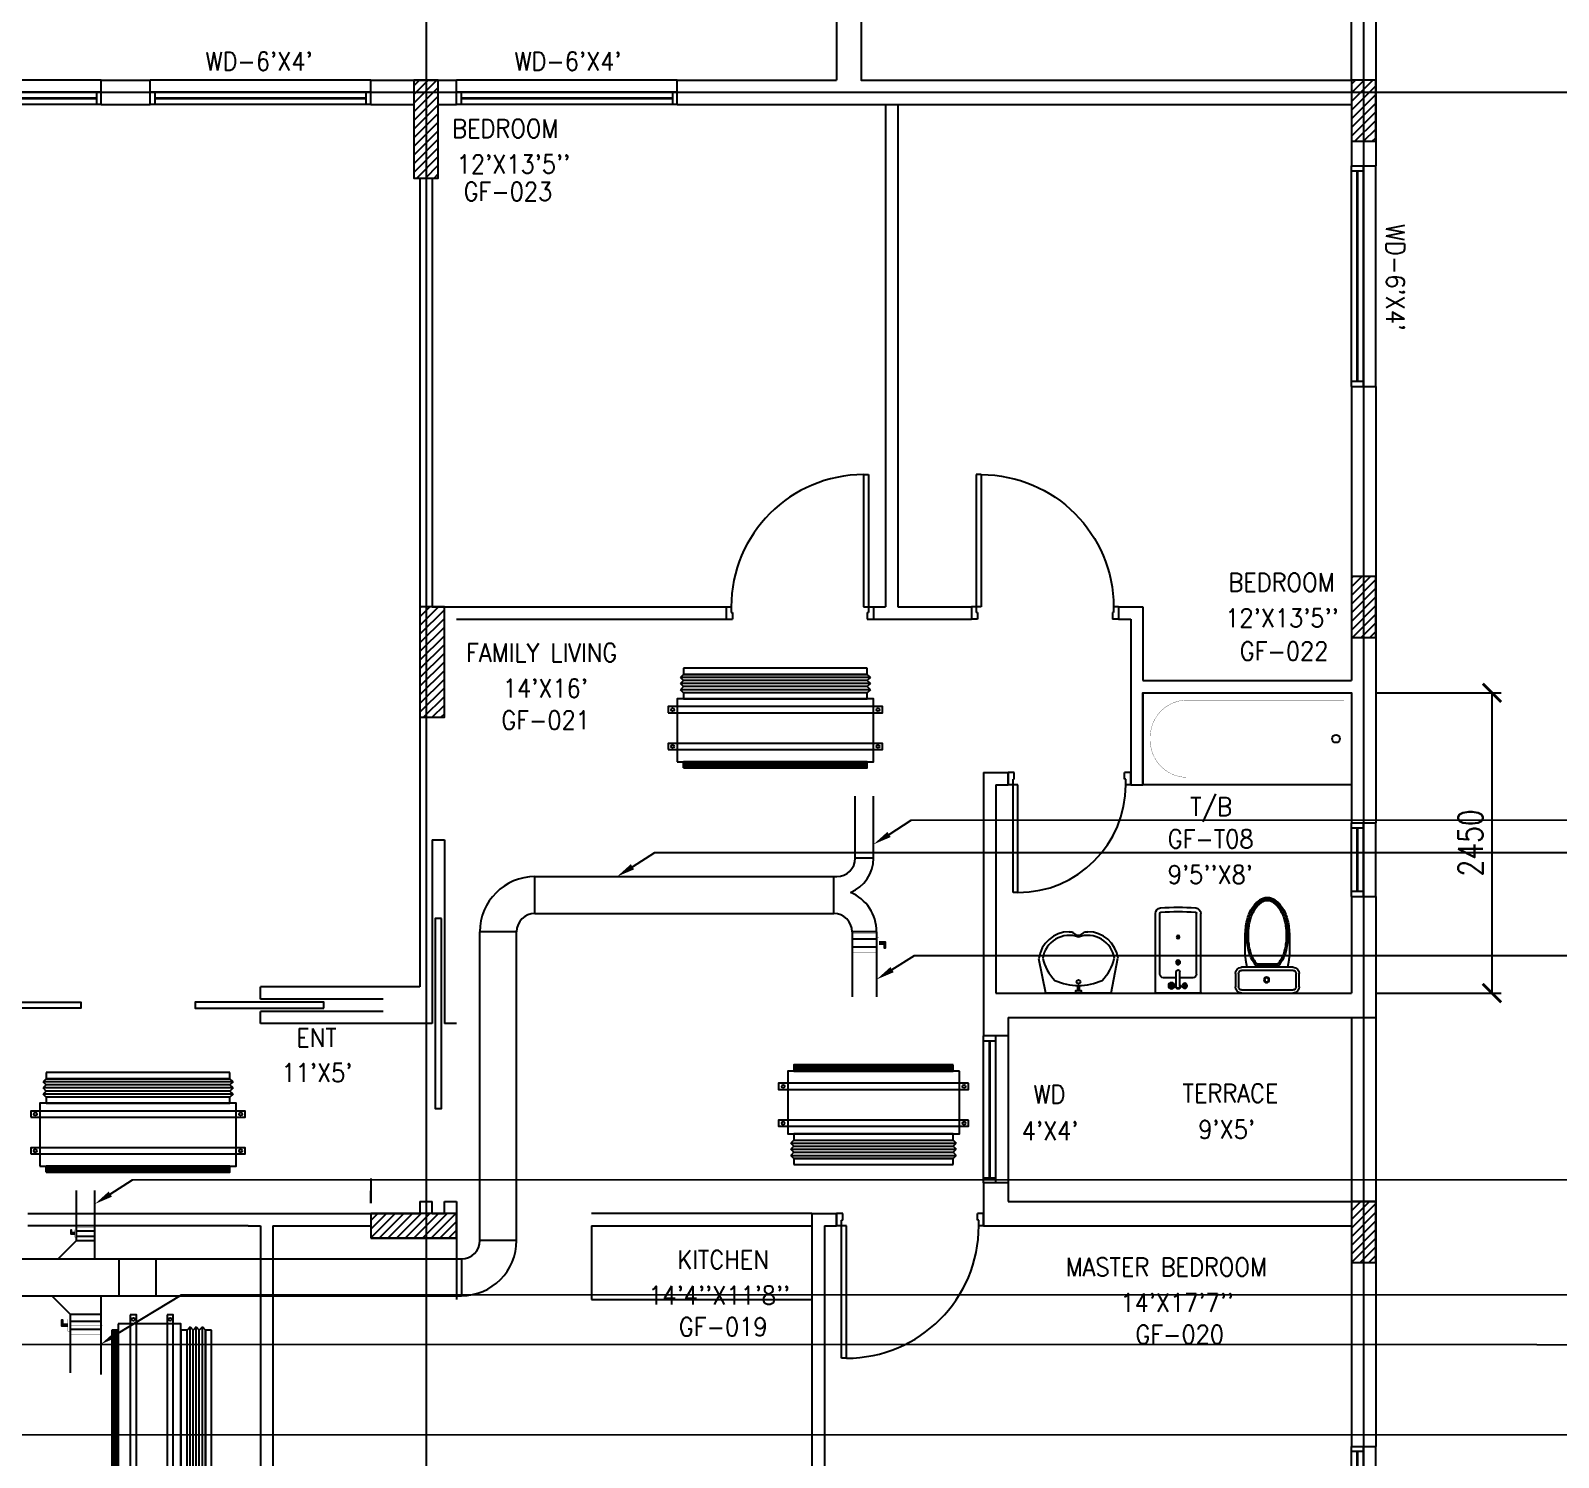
# Model space of a CAD drawing. Header units: millimetres. Extents: x 0 to 79758, y -5689 to 75453.
# Drawn here: x 40245 to 52712, y 34385 to 46029 of the extents above; entities that cross this region are included whole.
import ezdxf

# ---------------------------------------------------------------- set-up
doc = ezdxf.new("R2010")
doc.units = ezdxf.units.MM
doc.linetypes.add('CENTER', pattern=[50.8, 31.75, -6.35, 6.35, -6.35])
doc.linetypes.add('DASHED2', pattern=[9.525, 6.35, -3.175])
for name, color, linetype in [('A-ANNO-TEXT', 8, 'Continuous'), ('A-DOOR', 4, 'Continuous'), ('A-FLOR-OVHD', 4, 'DASHED2'), ('A-FLOR-PFIX', 8, 'Continuous'), ('A-FLOR-SPCL', 8, 'Continuous'), ('A-GLAZ', 5, 'Continuous'), ('A-GRID', 253, 'CENTER'), ('A-WALL-FULL', 8, 'Continuous'), ('AC- VD', 5, 'Continuous'), ('AC-FAD', 6, 'Continuous'), ('AC-FAD TEXT', 6, 'Continuous'), ('AC-HLTEXT', 100, 'Continuous'), ('FCU-AC', 160, 'Continuous'), ('L1-E014-C22-VAC (08-08-2010)$0$ETA-AC-DAMPER', 4, 'Continuous'), ('S-COL- HACT.', 9, 'Continuous'), ('S-COL.', 8, 'Continuous')]:
    doc.layers.add(name, color=color, linetype=linetype)
doc.styles.add('ROMANS', font='romans.shx', dxfattribs={"width": 0.8})
doc.dimstyles.new('100 of DIM2', dxfattribs={"dimscale": 0, "dimtxt": 200, "dimasz": 150, "dimexe": 75, "dimexo": 200, "dimgap": 75, "dimtad": 1, "dimdec": 0, "dimrnd": 5, "dimzin": 0, "dimdsep": 46, "dimtxsty": 'ROMANS', "dimblk": 'ARCHTICK', "dimcen": 100, "dimclrd": 94, "dimclre": 94, "dimclrt": 2, "dimadec": 0, "dimazin": 0, "dimtfac": 1, "dimtdec": 0, "dimtofl": 0, "dimtmove": 2, "dimatfit": 3, "dimldrblk": 'OPEN90', "dimfxl": 75, "dimtolj": 1, "dimtzin": 0, "dimarcsym": 0})
pattern_1 = [(45, (1147577.044, 409937.22), (-35.355339, 35.355339), [])]

# ---------------------------------------------------------------- blocks, each defined once
blk = doc.blocks.new('D-120-R1')
for p, q in [((-80, 1180), (-40, 1180)), ((-80, 1180), (-80, 100)), ((-40, 1180), (-40, 55)), ((-1200, 100), (-1160, 100)), ((-1200, 100), (-1200, 0)), ((-1160, 100), (-1160, 55)), ((-1160, 55), (-1150, 55)), ((-1150, 55), (-1150, 0)), ((-80, 100), (0, 100)), ((-50, 55), (-40, 55)), ((-50, 55), (-50, 0)), ((-50, 0), (0, 0)), ((0, 100), (0, 0)), ((-1200, 0), (-1150, 0))]:
    blk.add_line(p, q)
at = {"linetype": 'Continuous'}
blk.add_arc((-80, 100), 1080, 90, 180, dxfattribs=at)
blk = doc.blocks.new('W-180')
for p, q in [((1800, 100), (0, 100)), ((1800, 0), (0, 0)), ((40, 0), (40, 100)), ((1760, 100), (1760, 0))]:
    blk.add_line(p, q)
at = {"linetype": 'Continuous'}
for p, q in [((1760, 53), (40, 53)), ((1760, 47), (40, 47))]:
    blk.add_line(p, q, dxfattribs=at)
blk = doc.blocks.new('WC-1')
for p, q in [((-210, 0), (210, 0)), ((-260, -160), (-260, -50)), ((-235, -160), (-235, -50)), ((-210, -25), (210, -25)), ((235, -50), (235, -160)), ((260, -50), (260, -160)), ((210, -185), (-210, -185)), ((210, -210), (-210, -210)), ((91, -223), (-91, -223)), ((86, -235), (-86, -235))]:
    blk.add_line(p, q)
for radius in [22.1, 17.1]:
    blk.add_circle((-6, -107), radius)
for centre, radius, start, end in [((-210, -50), 50, 90, 180), ((-210, -50), 25, 90, 180), ((210, -50), 50, 360, 90), ((210, -50), 25, 360, 90), ((-210, -160), 50, 180, 270), ((-210, -160), 25, 180, 270), ((722, -383), 904, 168.9529, 184.0632), ((69, -365), 214, 138.4152, 149.8586), ((69, -365), 201, 139.9943, 149.8586), ((-69, -365), 201, 30.1414, 40.0057), ((-69, -365), 214, 30.1414, 41.5848), ((210, -160), 25, 270, 360), ((210, -160), 50, 270, 360), ((352, -470), 520, 166.4766, 180), ((352, -470), 507, 166.4766, 180), ((178, -428), 341, 149.8586, 166.4766), ((178, -428), 328, 149.8586, 166.4766), ((-178, -428), 328, 13.5234, 30.1414), ((-178, -428), 341, 13.5234, 30.1414), ((-352, -470), 507, 360, 13.5234), ((-352, -470), 520, 360, 13.5234), ((352, -470), 532, 177.5541, 180), ((352, -470), 532, 180, 193.5234), ((352, -470), 520, 180, 193.5234), ((352, -470), 507, 180, 193.5234), ((-352, -470), 507, 346.4766, 360), ((-352, -470), 520, 346.4766, 360), ((-352, -470), 532, 346.4766, 360), ((-352, -470), 532, 360, 2.4459), ((178, -512), 353, 193.5234, 210.1414), ((178, -512), 341, 193.5234, 210.1414), ((178, -512), 328, 193.5234, 210.1414), ((-178, -512), 328, 329.8586, 346.4766), ((-178, -512), 341, 329.8586, 346.4766), ((-178, -512), 353, 329.8586, 346.4766), ((69, -575), 226, 210.1414, 234.4972), ((69, -575), 214, 210.1414, 234.4972), ((69, -575), 201, 210.1414, 234.4972), ((0, -672), 83.4, 234.4972, 270), ((0, -672), 83.4, 270, 305.5028), ((-69, -575), 201, 305.5028, 329.8586), ((-69, -575), 214, 305.5028, 329.8586), ((-69, -575), 226, 305.5028, 329.8586), ((0, -672), 108, 234.4972, 270), ((0, -672), 95.9, 234.4972, 270), ((0, -672), 95.9, 270, 305.5028), ((0, -672), 108, 270, 305.5028)]:
    blk.add_arc(centre, radius, start, end)
at = {"linetype": 'Continuous', "ltscale": 50}
blk.add_arc((-722, -383), 904, 355.9368, 11.0471, dxfattribs=at)
blk = doc.blocks.new('W-120')
for p, q in [((1200, 100), (0, 100)), ((1200, 0), (0, 0)), ((40, 0), (40, 100)), ((1160, 100), (1160, 0))]:
    blk.add_line(p, q)
at = {"linetype": 'Continuous'}
for p, q in [((1160, 53), (40, 53)), ((1160, 47), (40, 47))]:
    blk.add_line(p, q, dxfattribs=at)
blk = doc.blocks.new('BIDET-1')
for p, q in [((175, 0), (-175, 0)), ((-185, -10), (-185, -649)), ((-39, -59), (-69, -59)), ((-54, -44), (-54, -74)), ((-15, -54), (-15, -174)), ((15, -54), (15, -174)), ((39, -59), (69, -59)), ((54, -44), (54, -74)), ((185, -10), (185, -649)), ((-150, -155), (-150, -649)), ((-15, -125), (-120, -125)), ((-9, -259), (9, -241)), ((-9, -241), (9, -259)), ((0, -238), (0, -262)), ((120, -125), (15, -125)), ((150, -155), (150, -649)), ((12, -250), (-12, -250))]:
    blk.add_line(p, q)
for centre, radius in [((-54, -59), 25), ((-54, -59), 20), ((-54, -59), 15.2), ((-54, -59), 10.2), ((54, -59), 20), ((54, -59), 15.2), ((54, -59), 10.2), ((0, -250), 17.5), ((0, -250), 12.5), ((0, -457), 12.5), ((0, -457), 10)]:
    blk.add_circle(centre, radius)
for centre, radius, start, end in [((-175, -10), 10, 90, 180), ((175, -10), 10, 0, 90), ((0, -54), 20, 318.5904, 221.4096), ((0, -54), 15, 0, 180), ((-120, -155), 30, 90, 180), ((0, -174), 15, 180, 0), ((120, -155), 30, 0, 90), ((-140, -649), 45, 180, 265.2062), ((-140, -649), 10, 180, 265.2062), ((0, 1020), 1720, 265.2062, 274.7938), ((0, 1020), 1685, 265.2062, 274.7938), ((140, -649), 10, 274.7938, 0), ((140, -649), 45, 274.7938, 0)]:
    blk.add_arc(centre, radius, start, end)
blk = doc.blocks.new('W-60')
for p, q in [((600, 100), (0, 100)), ((600, 0), (0, 0)), ((40, 0), (40, 100)), ((560, 100), (560, 0))]:
    blk.add_line(p, q)
at = {"linetype": 'Continuous'}
for p, q in [((560, 53), (40, 53)), ((560, 47), (40, 47))]:
    blk.add_line(p, q, dxfattribs=at)
blk = doc.blocks.new('LAV-4')
for p, q in [((-266, 0), (-322, -283)), ((-266, 0), (268, 0)), ((268, 0), (324, -280)), ((-48, -500), (-75, -500)), ((75, -500), (50, -500))]:
    blk.add_line(p, q)
for points in [[(-25, 0), (-25, -18), (25, -18), (25, 0)], [(-9, -20), (-9, -57), (8, -57), (8, -20)]]:
    blk.add_lwpolyline(points, close=True)
blk.add_circle((0, -91), 15.4)
for centre, radius, start, end in [((74, -366), 375, 135.3333, 167.1432), ((0, -539), 477, 66.1261, 113.874), ((-74, -366), 375, 12.5199, 44.6667), ((-75, -250), 250, 187.6784, 270), ((-75, -250), 220, 188.5814, 289.9523), ((75, -250), 220, 250.0878, 350.8515), ((75, -250), 250, 270, 353.0121), ((1, -527), 55.9, 28.7827, 151.2173), ((50, -499), 0, 238.1883, 0)]:
    blk.add_arc(centre, radius, start, end)
blk = doc.blocks.new('D-100-R1')
for p, q in [((-80, 980), (-80, 100)), ((-80, 980), (-40, 980)), ((-40, 980), (-40, 55)), ((-1000, 100), (-1000, 0)), ((-1000, 100), (-960, 100)), ((-960, 100), (-960, 55)), ((-960, 55), (-950, 55)), ((-950, 55), (-950, 0)), ((-80, 100), (0, 100)), ((-50, 55), (-50, 0)), ((-50, 55), (-40, 55)), ((-50, 0), (0, 0)), ((0, 100), (0, 0)), ((-1000, 0), (-950, 0))]:
    blk.add_line(p, q)
at = {"linetype": 'Continuous'}
blk.add_arc((-80, 100), 880, 90, 180, dxfattribs=at)
blk = doc.blocks.new('BT-2')
blk.add_lwpolyline([(0, 750), (1700, 750), (1700, 0), (0, 0)], close=True)
at = {"const_width": 2}
blk.add_lwpolyline([(60, 690), (1340, 690, -0.414214), (1640, 390), (1640, 360, -0.414214), (1340, 60), (60, 60)], format="xyb", close=True, dxfattribs=at)
blk.add_circle((125, 375), 31.9)
blk = doc.blocks.new('_ArchTick')
at = {"color": 0, "linetype": 'ByBlock', "const_width": 0.15}
blk.add_lwpolyline([(-0.5, -0.5), (0.5, 0.5)], dxfattribs=at)
blk = doc.blocks.new('*D198')
at = {"layer": 'AC-HLTEXT', "color": 94, "lineweight": -2, "transparency": 16777216}
for p, q in [((51222, 40625), (52244, 40625)), ((52169, 40625), (52169, 38175)), ((51222, 38175), (52244, 38175))]:
    blk.add_line(p, q, dxfattribs=at)
at = {"layer": 'Defpoints', "color": 0, "transparency": 16777216}
for p in [(51022, 40625), (51022, 38175), (52169, 38175)]:
    blk.add_point(p, dxfattribs=at)
at = {"layer": 'AC-HLTEXT', "color": 94, "lineweight": -2, "transparency": 16777216, "xscale": 150, "yscale": 150, "zscale": 150}
for p, rotation in [((52169, 40625), 90), ((52169, 38175), 270)]:
    blk.add_blockref('_ArchTick', p, dxfattribs=dict(at, rotation=rotation))
at = {"layer": 'AC-HLTEXT', "color": 2, "transparency": 16777216, "insert": (51994, 39400), "char_height": 200, "attachment_point": 5, "rotation": 90, "style": 'ROMANS'}
blk.add_mtext('\\A1;2450', dxfattribs=at)
blk = doc.blocks.new('fcu 2.5 tr')
h = blk.add_hatch()
h.set_pattern_fill('NET', color=3)
h.paths.add_polyline_path([(83172, -1587743), (81672, -1587743), (81672, -1587793), (83172, -1587793)])
at = {"layer": 'FCU-AC', "color": 1}
for p, q in [((83172, -1586980), (81672, -1586980)), ((81672, -1586980), (81672, -1587030)), ((83172, -1587030), (83172, -1586980)), ((81672, -1587030), (83172, -1587030)), ((83172, -1587180), (81672, -1587180)), ((81672, -1587180), (81672, -1587230)), ((81672, -1587230), (83172, -1587230)), ((83172, -1587230), (83172, -1587180))]:
    blk.add_line(p, q, dxfattribs=at)
at = {"layer": 'FCU-AC'}
for p, q in [((81672, -1587030), (81647, -1587055)), ((83197, -1587055), (81647, -1587055)), ((81672, -1587080), (81647, -1587055)), ((81672, -1587080), (81647, -1587105)), ((83197, -1587105), (81647, -1587105)), ((81672, -1587130), (81647, -1587105)), ((83172, -1587030), (81672, -1587030)), ((83172, -1587080), (81672, -1587080)), ((83172, -1587080), (81672, -1587080)), ((83197, -1587055), (83172, -1587030)), ((83197, -1587055), (83172, -1587080)), ((83197, -1587105), (83172, -1587080)), ((83197, -1587105), (83172, -1587130)), ((81672, -1587130), (81647, -1587155)), ((83197, -1587155), (81647, -1587155)), ((81672, -1587180), (81647, -1587155)), ((83172, -1587130), (81672, -1587130)), ((83172, -1587130), (81672, -1587130)), ((83197, -1587155), (83172, -1587130)), ((83197, -1587155), (83172, -1587180))]:
    blk.add_line(p, q, dxfattribs=at)
blk.add_lwpolyline([(81622, -1587743), (83222, -1587743), (83222, -1587230), (81622, -1587230)], close=True, dxfattribs=at)
at = {"layer": 'FCU-AC', "color": 6}
for points in [[(81547, -1587343), (83297, -1587343), (83297, -1587293), (81547, -1587293)], [(81547, -1587643), (83297, -1587643), (83297, -1587593), (81547, -1587593)]]:
    blk.add_lwpolyline(points, close=True, dxfattribs=at)
at = {"layer": 'FCU-AC', "color": 3}
blk.add_lwpolyline([(81672, -1587793), (83172, -1587793), (83172, -1587743), (81672, -1587743)], close=True, dxfattribs=at)
at = {"layer": 'FCU-AC', "color": 6}
for centre in [(81584, -1587318), (83259, -1587318), (81584, -1587618), (83259, -1587618)]:
    blk.add_circle(centre, 12.5, dxfattribs=at)
blk = doc.blocks.new('fcu 3.5 tr')
at = {"layer": 'FCU-AC'}
h = blk.add_hatch(dxfattribs=at)
h.set_pattern_fill('NET', color=3)
h.paths.add_polyline_path([(100970, -1580238), (99070, -1580238), (99070, -1580288), (100970, -1580288)])
at = {"layer": 'FCU-AC', "color": 1}
for p, q in [((100970, -1579475), (99070, -1579475)), ((99070, -1579475), (99070, -1579525)), ((100970, -1579525), (100970, -1579475)), ((99070, -1579525), (100970, -1579525)), ((100970, -1579675), (99070, -1579675)), ((99070, -1579675), (99070, -1579725)), ((99070, -1579725), (100970, -1579725)), ((100970, -1579725), (100970, -1579675))]:
    blk.add_line(p, q, dxfattribs=at)
at = {"layer": 'FCU-AC'}
for p, q in [((99045, -1579550), (99070, -1579525)), ((100995, -1579550), (99045, -1579550)), ((99045, -1579550), (99070, -1579575)), ((99045, -1579600), (99070, -1579575)), ((100995, -1579600), (99045, -1579600)), ((99045, -1579600), (99070, -1579625)), ((99045, -1579650), (99070, -1579625)), ((100970, -1579525), (99070, -1579525)), ((100970, -1579575), (99070, -1579575)), ((100970, -1579575), (99070, -1579575)), ((100970, -1579625), (99070, -1579625)), ((100970, -1579625), (99070, -1579625)), ((100995, -1579550), (100970, -1579525)), ((100995, -1579550), (100970, -1579575)), ((100995, -1579600), (100970, -1579575)), ((100995, -1579600), (100970, -1579625)), ((100995, -1579650), (100970, -1579625)), ((100995, -1579650), (99045, -1579650)), ((99045, -1579650), (99070, -1579675)), ((100995, -1579650), (100970, -1579675))]:
    blk.add_line(p, q, dxfattribs=at)
blk.add_lwpolyline([(99020, -1580238), (101020, -1580238), (101020, -1579725), (99020, -1579725)], close=True, dxfattribs=at)
at = {"layer": 'FCU-AC', "color": 6}
for points in [[(98945, -1579838), (101095, -1579838), (101095, -1579788), (98945, -1579788)], [(98945, -1580138), (101095, -1580138), (101095, -1580088), (98945, -1580088)]]:
    blk.add_lwpolyline(points, close=True, dxfattribs=at)
at = {"layer": 'FCU-AC', "color": 3}
blk.add_lwpolyline([(99070, -1580288), (100970, -1580288), (100970, -1580238), (99070, -1580238)], close=True, dxfattribs=at)
at = {"layer": 'FCU-AC', "color": 6}
for centre in [(98982, -1579813), (101057, -1579813), (98982, -1580113), (101057, -1580113)]:
    blk.add_circle(centre, 12.5, dxfattribs=at)
blk = doc.blocks.new('fcu 2 tr')
h = blk.add_hatch()
h.set_pattern_fill('NET', color=3)
h.paths.add_polyline_path([(80954, -1588493), (79654, -1588493), (79654, -1588543), (80954, -1588543)])
at = {"layer": 'FCU-AC', "color": 1}
for p, q in [((80954, -1587730), (79654, -1587730)), ((79654, -1587730), (79654, -1587780)), ((80954, -1587780), (80954, -1587730)), ((79654, -1587780), (80954, -1587780)), ((80954, -1587930), (79654, -1587930)), ((79654, -1587930), (79654, -1587980)), ((79654, -1587980), (80954, -1587980)), ((80954, -1587980), (80954, -1587930))]:
    blk.add_line(p, q, dxfattribs=at)
at = {"layer": 'FCU-AC'}
for p, q in [((79654, -1587780), (79629, -1587805)), ((80979, -1587805), (79629, -1587805)), ((79654, -1587830), (79629, -1587805)), ((79654, -1587830), (79629, -1587855)), ((80979, -1587855), (79629, -1587855)), ((79654, -1587880), (79629, -1587855)), ((80954, -1587780), (79654, -1587780)), ((80954, -1587830), (79654, -1587830)), ((80954, -1587830), (79654, -1587830)), ((80954, -1587780), (80979, -1587805)), ((80954, -1587830), (80979, -1587805)), ((80954, -1587830), (80979, -1587855)), ((80954, -1587880), (80979, -1587855)), ((79654, -1587880), (79629, -1587905)), ((80979, -1587905), (79629, -1587905)), ((79654, -1587930), (79629, -1587905)), ((80954, -1587880), (79654, -1587880)), ((80954, -1587880), (79654, -1587880)), ((80954, -1587880), (80979, -1587905)), ((80954, -1587930), (80979, -1587905))]:
    blk.add_line(p, q, dxfattribs=at)
blk.add_lwpolyline([(79604, -1588493), (81004, -1588493), (81004, -1587980), (79604, -1587980)], close=True, dxfattribs=at)
at = {"layer": 'FCU-AC', "color": 6}
for points in [[(79529, -1588093), (81079, -1588093), (81079, -1588043), (79529, -1588043)], [(79529, -1588393), (81079, -1588393), (81079, -1588343), (79529, -1588343)]]:
    blk.add_lwpolyline(points, close=True, dxfattribs=at)
at = {"layer": 'FCU-AC', "color": 3}
blk.add_lwpolyline([(79654, -1588543), (80954, -1588543), (80954, -1588493), (79654, -1588493)], close=True, dxfattribs=at)
at = {"layer": 'FCU-AC', "color": 6}
for centre in [(79566, -1588068), (81041, -1588068), (79566, -1588368), (81041, -1588368)]:
    blk.add_circle(centre, 12.5, dxfattribs=at)
blk = doc.blocks.new('*U36')
at = {"layer": 'L1-E014-C22-VAC (08-08-2010)$0$ETA-AC-DAMPER', "color": 5}
for p, q in [((-33, 0), (-33, 250)), ((33, 0), (33, 250))]:
    blk.add_line(p, q, dxfattribs=at)
for points, const_width in [([(-91, 250), (91, 250)], 1.82), ([(0, 0), (0, 264)], 1.5), ([(-91, 0), (91, 0)], 1.82), ([(-48, 0), (-48, -20), (48, -20), (48, 0)], 1.5)]:
    blk.add_lwpolyline(points, dxfattribs=dict(at, const_width=const_width))
at = {"layer": 'L1-E014-C22-VAC (08-08-2010)$0$ETA-AC-DAMPER', "color": 5, "const_width": 1.82}
blk.add_lwpolyline([(75, 250), (75, 0), (-75, 0), (-75, 250)], close=True, dxfattribs=at)
at = {"layer": 'L1-E014-C22-VAC (08-08-2010)$0$ETA-AC-DAMPER', "color": 5}
blk.add_lwpolyline([(6, -20), (6, -62), (40, -62), (40, -72), (-6, -72), (-6, -20)], dxfattribs=at)
blk = doc.blocks.new('*U155')
at = {"layer": 'L1-E014-C22-VAC (08-08-2010)$0$ETA-AC-DAMPER', "color": 5}
for p, q in [((-33, 0), (-33, 235)), ((33, 0), (33, 235))]:
    blk.add_line(p, q, dxfattribs=at)
for points, const_width in [([(-91, 235), (91, 235)], 1.82), ([(0, 0), (0, 249)], 1.5), ([(-91, 0), (91, 0)], 1.82), ([(-48, 0), (-48, -20), (48, -20), (48, 0)], 1.5)]:
    blk.add_lwpolyline(points, dxfattribs=dict(at, const_width=const_width))
at = {"layer": 'L1-E014-C22-VAC (08-08-2010)$0$ETA-AC-DAMPER', "color": 5, "const_width": 1.82}
blk.add_lwpolyline([(75, 235), (75, 0), (-75, 0), (-75, 235)], close=True, dxfattribs=at)
at = {"layer": 'L1-E014-C22-VAC (08-08-2010)$0$ETA-AC-DAMPER', "color": 5}
blk.add_lwpolyline([(6, -20), (6, -62), (40, -62), (40, -72), (-6, -72), (-6, -20)], dxfattribs=at)
blk = doc.blocks.new('*U156')
at = {"layer": 'L1-E014-C22-VAC (08-08-2010)$0$ETA-AC-DAMPER', "color": 5}
for p, q in [((-33, 0), (-33, 200)), ((33, 0), (33, 200))]:
    blk.add_line(p, q, dxfattribs=at)
for points, const_width in [([(-91, 200), (91, 200)], 1.82), ([(0, 0), (0, 214)], 1.5), ([(-91, 0), (91, 0)], 1.82), ([(-48, 0), (-48, -20), (48, -20), (48, 0)], 1.5)]:
    blk.add_lwpolyline(points, dxfattribs=dict(at, const_width=const_width))
at = {"layer": 'L1-E014-C22-VAC (08-08-2010)$0$ETA-AC-DAMPER', "color": 5, "const_width": 1.82}
blk.add_lwpolyline([(75, 200), (75, 0), (-75, 0), (-75, 200)], close=True, dxfattribs=at)
at = {"layer": 'L1-E014-C22-VAC (08-08-2010)$0$ETA-AC-DAMPER', "color": 5}
blk.add_lwpolyline([(6, -20), (6, -62), (40, -62), (40, -72), (-6, -72), (-6, -20)], dxfattribs=at)

msp = doc.modelspace()

# ---------------------------------------------------------------- hatches: boundary and pattern name
at = {"layer": 'S-COL- HACT.', "linetype": 'Continuous', "ltscale": 3}
h = msp.add_hatch(dxfattribs=at)
h.set_pattern_fill('ANSI31', color=256, scale=400, style=0)
h.set_pattern_definition(pattern_1)
h.paths.add_polyline_path([(43371.9, 45625.2), (43371.9, 44825.2), (43571.9, 44825.2), (43571.9, 45625.2)])
h = msp.add_hatch(dxfattribs=at)
h.set_pattern_fill('ANSI31', color=256, scale=400, style=0)
h.set_pattern_definition(pattern_1)
h.paths.add_polyline_path([(51221.9, 45125.2), (51221.9, 45625.2), (51021.9, 45625.2), (51021.9, 45125.2)])
h = msp.add_hatch(dxfattribs=at)
h.set_pattern_fill('ANSI31', color=256, scale=400, style=0)
h.set_pattern_definition(pattern_1)
h.paths.add_polyline_path([(51021.9, 41575.2), (51021.9, 41075.2), (51221.9, 41075.2), (51221.9, 41575.2)])
h = msp.add_hatch(dxfattribs=at)
h.set_pattern_fill('ANSI31', color=256, scale=400, style=0)
h.set_pattern_definition(pattern_1)
h.paths.add_polyline_path([(43421.9, 41325.2), (43421.9, 40425.2), (43621.9, 40425.2), (43621.9, 41325.2)])
h = msp.add_hatch(dxfattribs=at)
h.set_pattern_fill('ANSI31', color=256, scale=400, style=0)
h.set_pattern_definition(pattern_1)
h.paths.add_polyline_path([(51021.9, 36475.2), (51021.9, 35975.2), (51221.9, 35975.2), (51221.9, 36475.2)])
h = msp.add_hatch(dxfattribs=at)
h.set_pattern_fill('ANSI31', color=256, scale=400, style=0)
h.set_pattern_definition(pattern_1)
h.paths.add_polyline_path([(43021.9, 36175.2), (43721.9, 36175.2), (43721.9, 36375.2), (43021.9, 36375.2)])

# ---------------------------------------------------------------- linework, layer by layer
at = {"layer": 'A-DOOR', "ltscale": 3}
for points in [[(43596.9, 38782.8), (43546.9, 38782.8), (43546.9, 37232.8), (43596.9, 37232.8), (43596.9, 38782.8)], [(39605.9, 38050.2), (39605.9, 38100.2), (40655.9, 38100.2), (40655.9, 38050.2), (39605.9, 38050.2)], [(42637.9, 38050.2), (42637.9, 38100.2), (41587.9, 38100.2), (41587.9, 38050.2), (42637.9, 38050.2)]]:
    msp.add_lwpolyline(points, dxfattribs=at)
at = {"layer": 'A-FLOR-OVHD', "linetype": 'Continuous', "ltscale": 3}
for p, q in [((40221.9, 36375.2), (42021.9, 36375.2)), ((42021.9, 36275.2), (40221.9, 36275.2))]:
    msp.add_line(p, q, dxfattribs=at)
at = {"layer": 'A-FLOR-SPCL', "ltscale": 3}
for p, q in [((51021.9, 37975.2), (51021.9, 36475.2)), ((51221.9, 37975.2), (51221.9, 36475.2)), ((43721.9, 36275.2), (43721.9, 35675.2)), ((44821.9, 36275.2), (46621.9, 36275.2)), ((44821.9, 36275.2), (44821.9, 35675.2)), ((44821.9, 35675.2), (46621.9, 35675.2))]:
    msp.add_line(p, q, dxfattribs=at)
at = {"layer": 'A-GLAZ', "ltscale": 3}
for p, q in [((40821.9, 45625.2), (39021.9, 45625.2)), ((43021.9, 45625.2), (41221.9, 45625.2)), ((45521.9, 45625.2), (43721.9, 45625.2)), ((51221.9, 43125.2), (51221.9, 44925.2)), ((51221.9, 38962.6), (51221.9, 39562.6)), ((48221.9, 37825.2), (48221.9, 36625.2)), ((51221.9, 32675.2), (51221.9, 34475.2))]:
    msp.add_line(p, q, dxfattribs=at)
at = {"layer": 'A-GRID', "ltscale": 0.1}
for p, q in [((43471.9, 53051.2), (43471.9, 4916.9)), ((51121.9, 53051.2), (51121.9, 4916.9)), ((13764.6, 45525.2), (57304.2, 45525.2))]:
    msp.add_line(p, q, dxfattribs=at)
at = {"layer": 'A-WALL-FULL', "ltscale": 3}
for p, q in [((46821.9, 48325.2), (46821.9, 45625.2)), ((51221.9, 48325.2), (51221.9, 45425.2)), ((40821.9, 45625.2), (41221.9, 45625.2)), ((40821.9, 45425.2), (40821.9, 45625.2)), ((41221.9, 45425.2), (41221.9, 45625.2)), ((43021.9, 45625.2), (43721.9, 45625.2)), ((43021.9, 45425.2), (43021.9, 45625.2)), ((43721.9, 45425.2), (43721.9, 45625.2)), ((45521.9, 45625.2), (46821.9, 45625.2)), ((45521.9, 45425.2), (45521.9, 45625.2)), ((49871.9, 45625.2), (51021.9, 45625.2)), ((51221.9, 45625.2), (51221.9, 44925.2)), ((51221.9, 45625.2), (51221.9, 44925.2)), ((40821.9, 45425.2), (41221.9, 45425.2)), ((43021.9, 45425.2), (43371.9, 45425.2)), ((43571.9, 45425.2), (43721.9, 45425.2)), ((45521.9, 45425.2), (47221.9, 45425.2)), ((45821.9, 45425.2), (47221.9, 45425.2)), ((46821.9, 45425.2), (51021.9, 45425.2)), ((47121.9, 45425.2), (48071.9, 45425.2)), ((47121.9, 45425.2), (50821.9, 45425.2)), ((47121.9, 45425.2), (50821.9, 45425.2)), ((47221.9, 45425.2), (47221.9, 41325.2)), ((47321.9, 45425.2), (47321.9, 41325.2)), ((49871.9, 45425.2), (50821.9, 45425.2)), ((51021.9, 45425.2), (51021.9, 44925.2)), ((51021.9, 45425.2), (51021.9, 44925.2)), ((51021.9, 44925.2), (51221.9, 44925.2)), ((51021.9, 44925.2), (51221.9, 44925.2)), ((43421.9, 44825.2), (43421.9, 38225.2)), ((43521.9, 44825.2), (43521.9, 41325.2)), ((51021.9, 43125.2), (51021.9, 40725.2)), ((51021.9, 43125.2), (51221.9, 43125.2)), ((51221.9, 43125.2), (51221.9, 39562.6)), ((43521.9, 41325.2), (45921.9, 41325.2)), ((45921.9, 41325.2), (45921.9, 41225.2)), ((47121.9, 41325.2), (47221.9, 41325.2)), ((47121.9, 41325.2), (47121.9, 41225.2)), ((47321.9, 41325.2), (47921.9, 41325.2)), ((47921.9, 41325.2), (47921.9, 41225.2)), ((49121.9, 41325.2), (49321.9, 41325.2)), ((49121.9, 41325.2), (49121.9, 41225.2)), ((49321.9, 41325.2), (49321.9, 40725.2)), ((43721.9, 41225.2), (45921.9, 41225.2)), ((47121.9, 41225.2), (47921.9, 41225.2)), ((49121.9, 41225.2), (49221.9, 41225.2)), ((49221.9, 41225.2), (49221.9, 39875.2)), ((49321.9, 40725.2), (51021.9, 40725.2)), ((49321.9, 40625.2), (51021.9, 40625.2)), ((49321.9, 40625.2), (49321.9, 39875.2)), ((51021.9, 40625.2), (51021.9, 39562.6)), ((48021.9, 39975.2), (48221.9, 39975.2)), ((48021.9, 39975.2), (48021.9, 37825.2)), ((48221.9, 39975.2), (48221.9, 39875.2)), ((48121.9, 39875.2), (48221.9, 39875.2)), ((48121.9, 39875.2), (48121.9, 38175.2)), ((49221.9, 39875.2), (49321.9, 39875.2)), ((51021.9, 39562.6), (51221.9, 39562.6)), ((43521.9, 39425.2), (43521.9, 37925.2)), ((43521.9, 39425.2), (43621.9, 39425.2)), ((43621.9, 39425.2), (43621.9, 37925.2)), ((51021.9, 38962.6), (51021.9, 38175.2)), ((51021.9, 38962.6), (51221.9, 38962.6)), ((51221.9, 38962.6), (51221.9, 37975.2)), ((43421.9, 38225.2), (42121.9, 38225.2)), ((42121.9, 38125.2), (42121.9, 38225.2)), ((48121.9, 38175.2), (51021.9, 38175.2)), ((43121.9, 38125.2), (42121.9, 38125.2)), ((43121.9, 38025.2), (42121.9, 38025.2)), ((42121.9, 37925.2), (42121.9, 38025.2)), ((43421.9, 37925.2), (42121.9, 37925.2)), ((43521.9, 37925.2), (43421.9, 37925.2)), ((43721.9, 37925.2), (43621.9, 37925.2)), ((48221.9, 37975.2), (51221.9, 37975.2)), ((48221.9, 37975.2), (48221.9, 37825.2)), ((48221.9, 37825.2), (48021.9, 37825.2)), ((48021.9, 36625.2), (48021.9, 36275.2)), ((48221.9, 36625.2), (48021.9, 36625.2)), ((48221.9, 36625.2), (48221.9, 36475.2)), ((43421.9, 36475.2), (43421.9, 36375.2)), ((43421.9, 36475.2), (43521.9, 36475.2)), ((43521.9, 36375.2), (43521.9, 36475.2)), ((43621.9, 36375.2), (43621.9, 36475.2)), ((43621.9, 36475.2), (43721.9, 36475.2)), ((43721.9, 36475.2), (43721.9, 36275.2)), ((48221.9, 36475.2), (51221.9, 36475.2)), ((51221.9, 36475.2), (51221.9, 34475.2)), ((42021.9, 36375.2), (43421.9, 36375.2)), ((43521.9, 36375.2), (43621.9, 36375.2)), ((46620.4, 36375.2), (44821.9, 36375.2)), ((46621.9, 36375.2), (46821.9, 36375.2)), ((46621.9, 32964.5), (46621.9, 36375.2)), ((46821.9, 36375.2), (46821.9, 36275.2)), ((42021.9, 36275.2), (42121.9, 36275.2)), ((42121.9, 36275.2), (42121.9, 32375.2)), ((42221.9, 36275.2), (42221.9, 33064.5)), ((42221.9, 36275.2), (43021.9, 36275.2)), ((46721.9, 36275.2), (46721.9, 30875.2)), ((46721.9, 36275.2), (46821.9, 36275.2)), ((46821.9, 36275.2), (46821.9, 36275.2)), ((48021.9, 36275.2), (51021.9, 36275.2)), ((51021.9, 36275.2), (51021.9, 34475.2)), ((51021.9, 34475.2), (51221.9, 34475.2))]:
    msp.add_line(p, q, dxfattribs=at)
at = {"layer": 'A-WALL-FULL', "linetype": 'Continuous', "ltscale": 3}
for p, q in [((43371.9, 45425.2), (43371.9, 44825.2)), ((43571.9, 44825.2), (43571.9, 45425.2)), ((43371.9, 44825.2), (43571.9, 44825.2)), ((43021.9, 36460.2), (43021.9, 36560.2)), ((43721.9, 36375.2), (43721.9, 36175.2)), ((43721.9, 36175.2), (43021.9, 36175.2))]:
    msp.add_line(p, q, dxfattribs=at)
at = {"layer": 'A-WALL-FULL', "ltscale": 3}
msp.add_lwpolyline([(47021.9, 48125.2), (47021.9, 45625.2), (51021.9, 45625.2), (51021.9, 45625.2), (51021.9, 48125.2)], dxfattribs=at)
at = {"layer": 'AC-FAD'}
for p, q in [((46973.1, 39274.8), (46973.1, 39781.3)), ((47123.1, 39274.8), (47123.1, 39781.3)), ((47123.1, 39274.8), (46973.1, 39274.8)), ((44361.1, 39124.8), (46823.1, 39124.8)), ((44361.1, 38824.8), (44361.1, 39124.8)), ((46798.1, 38824.8), (46798.1, 39124.8)), ((44361.1, 38824.8), (46798.1, 38824.8)), ((43911.1, 36155.2), (43911.1, 38674.8)), ((44211.1, 38674.8), (43911.1, 38674.8)), ((44211.1, 36155.2), (44211.1, 38674.8)), ((46948.1, 38674.8), (46948.1, 38143.5)), ((47148.1, 38674.8), (46948.1, 38674.8)), ((47148.1, 38674.8), (47148.1, 38143.5)), ((40619.5, 36155.2), (40619.5, 36563.4)), ((40769.5, 36005.2), (40769.5, 36563.4)), ((40469.5, 36005.2), (40619.5, 36155.2)), ((40619.5, 36155.2), (40769.5, 36155.2)), ((44211.1, 36155.2), (43911.1, 36155.2)), ((39909.1, 36005.2), (41269.5, 36005.2)), ((40969.5, 35705.2), (40969.5, 36005.2)), ((41269.5, 36005.2), (43761.1, 36005.2)), ((41269.5, 35705.2), (41269.5, 36005.2)), ((43761.1, 36005.2), (43761.1, 35705.2)), ((39909.1, 35705.2), (41269.5, 35705.2)), ((40419.5, 35705.2), (40569.5, 35555.2)), ((40819.5, 35705.2), (40819.5, 35061.8)), ((41269.5, 35705.2), (43761.1, 35705.2)), ((40569.5, 35555.2), (40569.5, 35076.8)), ((40569.5, 35555.2), (40819.5, 35555.2))]:
    msp.add_line(p, q, dxfattribs=at)
for centre, radius, start, end in [((46823.1, 39274.8), 150, 270, 0), ((46823.1, 39274.8), 300, 292.0162, 0), ((44361.1, 38674.8), 450, 90, 180), ((46798.1, 38674.8), 350, 0, 66.87461), ((44361.1, 38674.8), 150, 90, 180), ((46798.1, 38674.8), 150, 0, 90), ((43761.1, 36155.2), 150, 270, 0), ((43761.1, 36155.2), 450, 270, 0)]:
    msp.add_arc(centre, radius, start, end, dxfattribs=at)
at = {"layer": 'AC-FAD TEXT'}
for points in [[(47249.7, 39468.8), (47431.7, 39584.6), (68123.4, 39590)], [(45156.5, 39205.3), (45338.5, 39321.2), (67060, 39321.2)], [(47274.7, 38366), (47456.7, 38481.8), (68123.4, 38481.8)], [(40896, 36533.8), (41078.1, 36649.7), (68123.4, 36655)], [(40946, 35390.1), (41478.1, 35711.1), (68123.4, 35716.4)], [(36763.4, 35426), (36945.5, 35310.2), (68123.4, 35304.9)], [(38357.7, 34687.9), (38539.8, 34572.1), (68123.4, 34566.7)]]:
    msp.add_lwpolyline(points, dxfattribs=at)
for points in [[(47236.2, 39489.9), (47123.1, 39388.3), (47263.1, 39447.7)], [(45143, 39226.4), (45029.9, 39124.8), (45169.9, 39184.2)], [(47261.2, 38387.1), (47148.1, 38285.5), (47288.1, 38344.9)], [(40882.6, 36554.9), (40769.5, 36453.3), (40909.5, 36512.8)], [(40932.6, 35411.2), (40819.5, 35309.6), (40959.5, 35369)]]:
    msp.add_solid(points, dxfattribs=at)
at = {"layer": 'S-COL.', "linetype": 'Continuous', "ltscale": 3}
for p, q in [((43021.9, 36660.2), (43021.9, 36460.2)), ((43721.9, 36175.2), (43721.9, 36375.2)), ((43021.9, 36175.2), (43721.9, 36175.2))]:
    msp.add_line(p, q, dxfattribs=at)
for points in [[(43371.9, 45625.2), (43371.9, 44825.2), (43571.9, 44825.2), (43571.9, 45625.2)], [(51221.9, 45125.2), (51221.9, 45625.2), (51021.9, 45625.2), (51021.9, 45125.2)], [(51021.9, 41575.2), (51021.9, 41075.2), (51221.9, 41075.2), (51221.9, 41575.2)], [(43421.9, 41325.2), (43421.9, 40425.2), (43621.9, 40425.2), (43621.9, 41325.2)], [(43421.9, 41325.2), (43421.9, 40425.2), (43621.9, 40425.2), (43621.9, 41325.2)], [(43421.9, 41325.2), (43421.9, 40425.2), (43621.9, 40425.2), (43621.9, 41325.2)], [(51021.9, 36475.2), (51021.9, 35975.2), (51221.9, 35975.2), (51221.9, 36475.2)], [(51021.9, 36475.2), (51021.9, 35975.2), (51221.9, 35975.2), (51221.9, 36475.2)], [(51021.9, 36475.2), (51021.9, 35975.2), (51221.9, 35975.2), (51221.9, 36475.2)], [(43021.9, 36175.2), (43721.9, 36175.2), (43721.9, 36375.2), (43021.9, 36375.2)], [(43021.9, 36175.2), (43721.9, 36175.2), (43721.9, 36375.2), (43021.9, 36375.2)]]:
    msp.add_lwpolyline(points, close=True, dxfattribs=at)

# ---------------------------------------------------------------- block references
at = {"layer": 'A-DOOR', "ltscale": 3}
msp.add_blockref('D-120-R1', (47121.9, 41225.2), dxfattribs=at)
at = {"layer": 'A-DOOR', "ltscale": 3, "xscale": -1}
msp.add_blockref('D-120-R1', (47921.9, 41225.2), dxfattribs=at)
at = {"layer": 'A-DOOR', "ltscale": 3, "rotation": 180}
for name, p in [('D-100-R1', (48221.9, 39975.2)), ('D-120-R1', (46821.9, 36375.2))]:
    msp.add_blockref(name, p, dxfattribs=at)
at = {"layer": 'A-FLOR-PFIX', "ltscale": 3, "rotation": 180}
for name, p in [('BT-2', (51021.9, 40625.2)), ('LAV-4', (48795.9, 38175.2))]:
    msp.add_blockref(name, p, dxfattribs=at)
at = {"layer": 'A-FLOR-PFIX', "ltscale": 3, "xscale": -1, "rotation": 180}
for name, p in [('WC-1', (50336.5, 38175.2)), ('BIDET-1', (49608.4, 38175.2))]:
    msp.add_blockref(name, p, dxfattribs=at)
at = {"layer": 'A-GLAZ', "ltscale": 3}
for p in [(39021.9, 45425.2), (41221.9, 45425.2), (43721.9, 45425.2)]:
    msp.add_blockref('W-180', p, dxfattribs=at)
at = {"layer": 'A-GLAZ', "ltscale": 3, "rotation": 270}
for name, p in [('W-180', (51021.9, 44925.2)), ('W-60', (51021.9, 39562.6)), ('W-120', (48021.9, 37825.2)), ('W-180', (51021.9, 34475.2))]:
    msp.add_blockref(name, p, dxfattribs=at)
at = {"layer": 'AC- VD', "xscale": -1}
for name, p, rotation in [('*U156', (47148.1, 38582.8), 90), ('*U36', (40569.5, 35464.4), 270)]:
    msp.add_blockref(name, p, dxfattribs=dict(at, rotation=rotation))
at = {"layer": 'AC- VD', "xscale": -0.6391184572654409, "yscale": 0.6391184572654409, "zscale": 0.6391184572654409, "rotation": 270}
msp.add_blockref('*U155', (40619.5, 36213.2), dxfattribs=at)
at = {"layer": 'FCU-AC', "color": 3}
for p in [(-36099.7, 1627805.3), (-41300, 1624505.3)]:
    msp.add_blockref('fcu 2.5 tr', p, dxfattribs=at)
at = {"layer": 'FCU-AC', "rotation": 180}
msp.add_blockref('fcu 2 tr', (127427.5, -1550954.8), dxfattribs=at)
at = {"layer": 'FCU-AC', "color": 3, "rotation": 270}
msp.add_blockref('fcu 3.5 tr', (1621196.9, 134494.8), dxfattribs=at)

# ---------------------------------------------------------------- texts
at = {"layer": 'A-ANNO-TEXT', "style": 'ROMANS', "width": 0.9}
for s, p in [("WD-6'X4'", (41672.5, 45703.3)), ("WD-6'X4'", (44193.1, 45703.3)), ('BEDROOM', (43684.8, 45154.5)), ("12'X13'5''", (43722.6, 44863.9)), ('GF-023', (43778.4, 44640.8)), ('BEDROOM', (50018.3, 41451.5)), ("12'X13'5''", (49992.6, 41160.9)), ('FAMILY LIVING', (43799, 40877.9)), ('GF-022', (50111.9, 40890.3)), ("14'X16'", (44098.2, 40587.4)), ('GF-021', (44086, 40327.7)), ('T/B', (49706, 39621.2)), ('GF-T08', (49523.9, 39358.1)), ("9'5''X8'", (49523.9, 39066.9)), ('ENT', (42413.2, 37734.7)), ("11'X5'", (42292.4, 37449.1)), ('WD', (48427.8, 37274.1)), ('TERRACE', (49645.2, 37282.2)), ("4'X4'", (48332.4, 36975.7)), ("9'X5'", (49772.6, 36986.7)), ('KITCHEN', (45522.9, 35924.3)), ('MASTER BEDROOM', (48690.3, 35864.3)), ("14'4''X11'8''", (45285.1, 35633.7)), ("14'X17'7''", (49137.4, 35573.8)), ('GF-019', (45535, 35376.6)), ('GF-020', (49260.1, 35314.5))]:
    msp.add_text(s, height=150, dxfattribs=at).set_placement(p)
msp.add_text("WD-6'X4'", height=150, rotation=270, dxfattribs=at).set_placement((51306.8, 44449.9))

# ---------------------------------------------------------------- dimensions: what is measured, and where the dimension line sits
at = {"layer": 'AC-HLTEXT'}
dim = msp.add_linear_dim(base=(52168.6, 38175.2), p1=(51021.9, 40625.2), p2=(51021.9, 38175.2), angle=90, dimstyle='100 of DIM2', override={"dimscale": 1, "dimfxl": 0.2}, dxfattribs=at)
dim.commit()
dim.dimension.update_dxf_attribs({"geometry": '*D198', "text_midpoint": (51993.6, 39400.2)})

doc.saveas('drawing.dxf')
